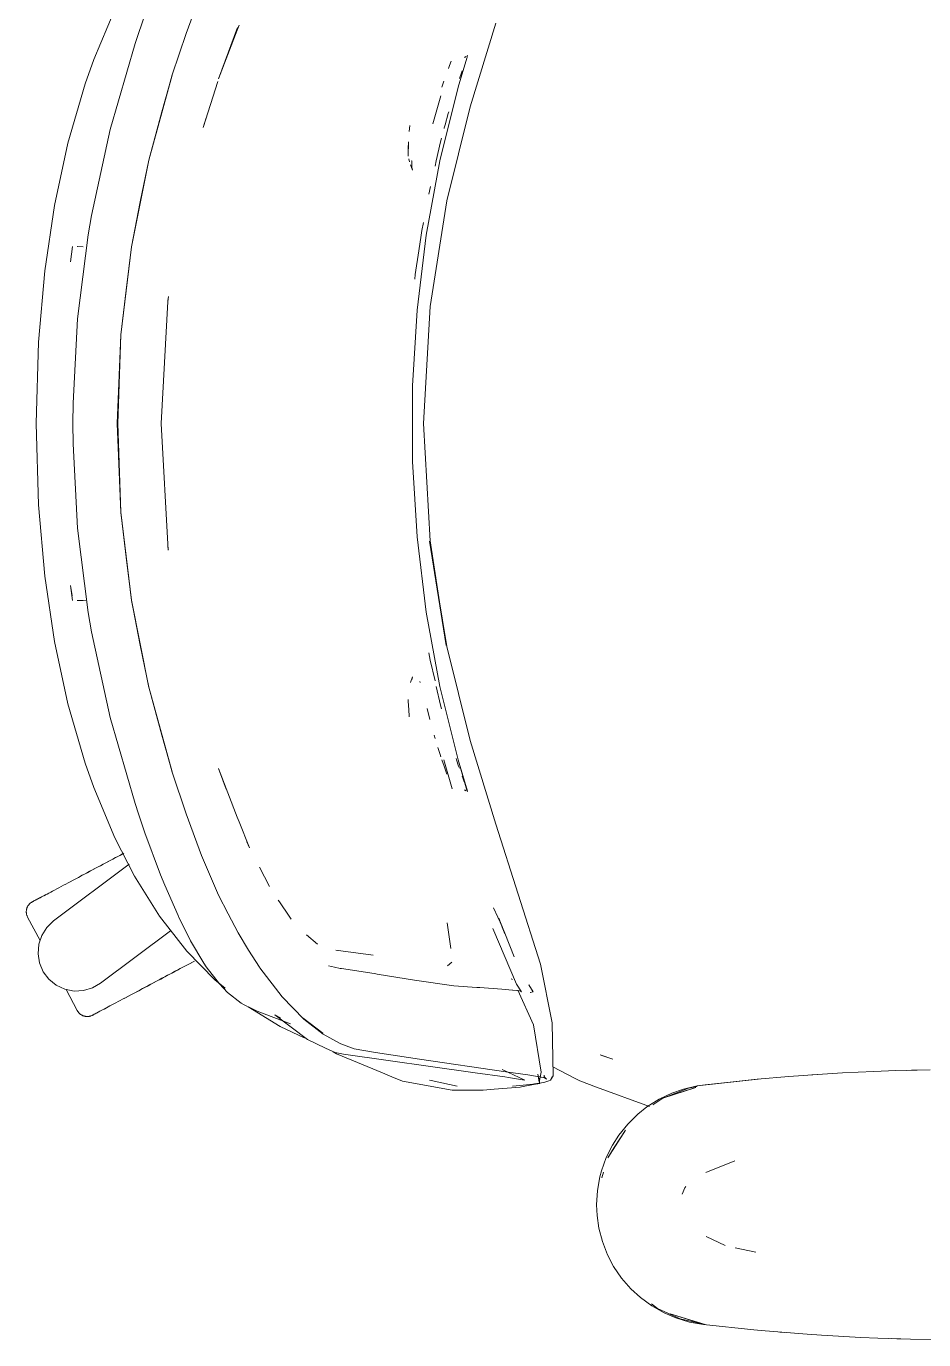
# Model space of a CAD drawing. Header units: millimetres. Extents: x 155927 to 317870, y -36033 to 97293.
# Drawn here: x 183920.2 to 184241.7, y 9815.2 to 10286 of the extents above; entities that cross this region are included whole.
import ezdxf

# ---------------------------------------------------------------- set-up
doc = ezdxf.new("R2010")
doc.units = ezdxf.units.MM
doc.header["$MEASUREMENT"] = 0
doc.layers.add('G-IMPT', color=8, linetype='CONTINUOUS', lineweight=9)
doc.layers.add('I-FURN', color=8, linetype='CONTINUOUS', lineweight=9)

msp = doc.modelspace()

# ---------------------------------------------------------------- linework, layer by layer
at = {"layer": 'G-IMPT'}
for p, q in [((183982.93, 10298.33), (183977.47, 10283.45)), ((183944.37, 10274.05), (183951.89, 10292.03)), ((183962.77, 10290.34), (183960.36, 10283.41)), ((183995.77, 10284.65), (183996.44, 10286.37)), ((184088.36, 10287.14), (184079.18, 10257.17)), ((183959.16, 10279.81), (183960.36, 10283.41)), ((183972.46, 10268.54), (183977.47, 10283.45)), ((183989.06, 10267.2), (183995.88, 10285.6)), ((183989.06, 10267.2), (183995.77, 10284.65)), ((183950.22, 10248.98), (183959.16, 10279.81)), ((183941.3, 10265.32), (183944.37, 10274.05)), ((184071.82, 10271.87), (184072.43, 10273.53)), ((184074.95, 10264.12), (184078.02, 10274.55)), ((184077.13, 10274.8), (184077.74, 10275.19)), ((184077.13, 10274.8), (184077.34, 10274.95)), ((184078.09, 10274.82), (184078.02, 10274.55)), ((184078.16, 10275.11), (184078.09, 10274.82)), ((184078.13, 10275.57), (184078.22, 10275.34)), ((184078.22, 10275.34), (184078.16, 10275.11)), ((183964.08, 10238.04), (183972.46, 10268.54)), ((183964.08, 10238.04), (183972.51, 10268.45)), ((183968.73, 10255.29), (183972.51, 10268.45)), ((184071.82, 10271.87), (184071.45, 10270.86)), ((184076.11, 10269.32), (184075.36, 10267.22)), ((184076.11, 10269.32), (184076.35, 10269.98)), ((183941.3, 10265.32), (183935.12, 10244.08)), ((183983.53, 10249.73), (183988.78, 10266.21)), ((184068.4, 10237.8), (184074.95, 10264.12)), ((184069.11, 10264.11), (184069.83, 10266.32)), ((184068.66, 10261.02), (184065.86, 10251.01)), ((183968.73, 10255.29), (183964.08, 10238.04)), ((184070.25, 10250.69), (184071.37, 10254.69)), ((184070.86, 10223.48), (184079.18, 10257.17)), ((184071.37, 10254.69), (184071.57, 10255.38)), ((183950.22, 10248.98), (183943.55, 10218.19)), ((183983.53, 10249.73), (183984.6, 10253.16)), ((184057.38, 10248.3), (184057.59, 10250.4)), ((184069.93, 10249.55), (184069.89, 10249.38)), ((184070.25, 10250.69), (184069.93, 10249.55)), ((183935.12, 10244.08), (183930.31, 10221.71)), ((184056.97, 10239.45), (184057.06, 10244.51)), ((184057.06, 10244.51), (184056.98, 10242.23)), ((184068.63, 10244.54), (184067.08, 10237.78)), ((184068.63, 10244.54), (184068.97, 10245.83)), ((184056.97, 10239.45), (184056.98, 10242.23)), ((183964.08, 10238.04), (183957.9, 10206.91)), ((183964.08, 10238.04), (183957.91, 10206.99)), ((183964.08, 10238.04), (183961, 10223.02)), ((184057.52, 10237.46), (184057.22, 10238.5)), ((184058.51, 10234.39), (184057.83, 10236.34)), ((184058.25, 10237.61), (184058.27, 10237.75)), ((184058.3, 10235.44), (184058.27, 10237.75)), ((184058.3, 10235.44), (184058.51, 10234.39)), ((184068.4, 10237.8), (184063.47, 10211.13)), ((184066.63, 10235.81), (184067.08, 10237.78)), ((184064.43, 10225.76), (184064.96, 10228.58)), ((183930.31, 10221.71), (183926.82, 10198.29)), ((183957.9, 10206.91), (183961, 10223.02)), ((184070.86, 10223.48), (184064.87, 10185.57)), ((183942.37, 10211.27), (183943.55, 10218.19)), ((183938.55, 10181.1), (183942.37, 10211.27)), ((184063.47, 10211.13), (184060.17, 10184.21)), ((184060.85, 10205.5), (184061.7, 10211.13)), ((184061.7, 10211.13), (184061.95, 10212.76)), ((184062.5, 10215.66), (184061.95, 10212.76)), ((183936.72, 10207), (183936.07, 10201.58)), ((183940.57, 10206.95), (183938.48, 10207.03)), ((183938.48, 10207.03), (183938.59, 10207.03)), ((183954.08, 10175.4), (183957.91, 10206.99)), ((183954.12, 10175.36), (183957.9, 10206.91)), ((183957.9, 10206.91), (183955.96, 10191.44)), ((184060.85, 10205.5), (184059.55, 10196.98)), ((183926.82, 10198.29), (183924.56, 10172.72)), ((184059.55, 10196.98), (184059.37, 10195.32)), ((183954.12, 10175.36), (183955.96, 10191.44)), ((183970.85, 10187.31), (183971.11, 10189.09)), ((183970.85, 10187.31), (183971.08, 10188.61)), ((183971.12, 10188.86), (183971.08, 10188.61)), ((183968.52, 10143.58), (183970.85, 10187.31)), ((183968.57, 10143.58), (183970.85, 10187.31)), ((184058.52, 10157.14), (184060.17, 10184.21)), ((184064.87, 10185.57), (184062.51, 10143.58)), ((183936.94, 10150.89), (183938.55, 10181.1)), ((183954.08, 10175.4), (183952.75, 10143.58)), ((183954.12, 10175.36), (183952.98, 10143.58)), ((183953.44, 10160.47), (183954.12, 10175.36)), ((183924.56, 10172.72), (183923.71, 10143.58)), ((183953.44, 10160.47), (183952.98, 10143.58)), ((184058.52, 10157.14), (184058.52, 10130.02)), ((183936.94, 10150.89), (183936.84, 10143.58)), ((183923.71, 10143.58), (183924.56, 10114.44)), ((183936.94, 10136.27), (183936.84, 10143.58)), ((183952.75, 10143.58), (183954.08, 10111.77)), ((183954.12, 10111.81), (183952.98, 10143.58)), ((183953.44, 10126.7), (183952.98, 10143.58)), ((183968.57, 10143.58), (183971.08, 10098.24)), ((184064.87, 10101.6), (184062.51, 10143.58)), ((183936.94, 10136.27), (183938.55, 10106.07)), ((183954.12, 10111.81), (183953.44, 10126.7)), ((184058.52, 10130.02), (184060.17, 10102.95)), ((183924.56, 10114.44), (183926.82, 10088.87)), ((183954.08, 10111.77), (183957.91, 10080.17)), ((183955.96, 10095.73), (183954.12, 10111.81)), ((183954.12, 10111.81), (183957.9, 10080.25)), ((183938.55, 10106.07), (183942.37, 10075.9)), ((184063.47, 10076.03), (184060.17, 10102.95)), ((183971.08, 10098.24), (183970.85, 10099.85)), ((183970.85, 10099.85), (183971.08, 10098.55)), ((183971.12, 10098.3), (183971.08, 10098.55)), ((184070.86, 10063.68), (184064.61, 10101.42)), ((184064.61, 10101.42), (184070.6, 10064.06)), ((184064.87, 10101.6), (184070.6, 10064.06)), ((183955.96, 10095.73), (183957.9, 10080.25)), ((183926.82, 10088.87), (183930.31, 10065.45)), ((183936.72, 10080.17), (183936.07, 10085.58)), ((183936.64, 10081.81), (183936.07, 10085.58)), ((183938.48, 10080.14), (183940.57, 10080.21)), ((183938.48, 10080.14), (183938.59, 10080.14)), ((183941.82, 10080.26), (183940.57, 10080.21)), ((183957.9, 10080.25), (183961, 10064.15)), ((183957.9, 10080.25), (183964.12, 10049.01)), ((183964.12, 10049.01), (183957.91, 10080.17)), ((183942.37, 10075.9), (183943.55, 10068.98)), ((184068.4, 10049.36), (184063.47, 10076.03)), ((183935.12, 10043.09), (183930.31, 10065.45)), ((183943.55, 10068.98), (183950.22, 10038.19)), ((183964.08, 10049.12), (183961, 10064.15)), ((184064.45, 10061.41), (184064.92, 10058.78)), ((184079.18, 10030), (184070.86, 10063.68)), ((184064.92, 10058.78), (184066.63, 10051.35)), ((184058.51, 10052.77), (184057.83, 10050.82)), ((184058.51, 10052.77), (184058.3, 10051.72)), ((184061.18, 10051.17), (184061.32, 10050.76)), ((183968.73, 10031.88), (183964.08, 10049.12)), ((183964.08, 10049.12), (183972.51, 10018.71)), ((183964.08, 10049.12), (183972.46, 10018.63)), ((184067.08, 10049.38), (184068.63, 10042.63)), ((184068.4, 10049.36), (184074.95, 10023.04)), ((183941.3, 10021.84), (183935.12, 10043.09)), ((184056.98, 10044.68), (184056.98, 10043.98)), ((184057.08, 10042.61), (184056.98, 10043.98)), ((184057.08, 10042.61), (184057.36, 10038.9)), ((184068.63, 10042.63), (184068.97, 10041.34)), ((183959.16, 10007.36), (183950.22, 10038.19)), ((184057.36, 10038.9), (184057.39, 10038.42)), ((184064.78, 10037.55), (184063.78, 10041.41)), ((184064.78, 10037.55), (184064.39, 10039.07)), ((183968.73, 10031.88), (183972.51, 10018.71)), ((184066.69, 10030.76), (184066.36, 10031.88)), ((184068.47, 10024.97), (184067.68, 10027.46)), ((184079.18, 10030), (184088.36, 10000.02)), ((184068.71, 10024.19), (184068.47, 10024.97)), ((184069.86, 10020.75), (184069.09, 10023.05)), ((184069.76, 10023.05), (184072.79, 10012.62)), ((184074.32, 10023.05), (184074.17, 10023.5)), ((184074.32, 10023.05), (184075.05, 10020.82)), ((184074.95, 10023.04), (184078.22, 10011.82)), ((184074.95, 10023.04), (184078.01, 10012.51)), ((184074.95, 10023.04), (184078.06, 10012.22)), ((183944.37, 10013.11), (183941.3, 10021.84)), ((183977.47, 10003.71), (183972.46, 10018.63)), ((183989.06, 10019.96), (183991.78, 10012.53)), ((183989.06, 10019.96), (183995.77, 10002.52)), ((184069.86, 10020.75), (184070.12, 10020.03)), ((184070.88, 10017.87), (184070.12, 10020.03)), ((184075.34, 10020.02), (184075.05, 10020.82)), ((184076.33, 10017.27), (184076.68, 10016.3)), ((184076.68, 10016.3), (184077.07, 10015.23)), ((183944.37, 10013.11), (183951.89, 9995.14)), ((184077.13, 10012.36), (184077.74, 10011.98)), ((184077.13, 10012.36), (184077.34, 10012.22)), ((184078.01, 10012.51), (184078.06, 10012.22)), ((184078.22, 10011.82), (184078.08, 10011.58)), ((183959.16, 10007.36), (183960.36, 10003.75)), ((183962.7, 9996.93), (183960.36, 10003.75)), ((183977.47, 10003.71), (183982.93, 9988.83)), ((183995.77, 10002.52), (183996.44, 10000.79)), ((183996.44, 10000.79), (184000.16, 9991.47)), ((184088.36, 10000.02), (184104.35, 9949.78)), ((183951.89, 9995.14), (183958.98, 9981.36)), ((183962.7, 9996.93), (183968.3, 9981.86)), ((184000.16, 9991.47), (183999.16, 9993.71)), ((183982.93, 9988.83), (183989.11, 9974.6)), ((183958.98, 9981.36), (183967.96, 9967.07)), ((183969.78, 9978.18), (183968.3, 9981.86)), ((184007.33, 9977.63), (184003.79, 9984.6)), ((183974.55, 9967.22), (183969.78, 9978.18)), ((183992.49, 9967.88), (183989.11, 9974.6)), ((184010.86, 9972.15), (184010.47, 9972.73)), ((184014.36, 9967.02), (184010.86, 9972.15)), ((183967.96, 9967.07), (183977.76, 9954.46)), ((183974.55, 9967.22), (183974.77, 9966.78)), ((183978.77, 9958.77), (183974.77, 9966.78)), ((183992.49, 9967.88), (183996.06, 9961.09)), ((184014.36, 9967.02), (184015.11, 9965.92)), ((184090.65, 9963.34), (184087.6, 9970.06)), ((184091.68, 9960.76), (184089.48, 9966.31)), ((184072.32, 9955.44), (184070.92, 9964.6)), ((184095.81, 9942.63), (184087.37, 9962.6)), ((184091.67, 9960.97), (184089.65, 9965.87)), ((184089.65, 9965.87), (184091.68, 9960.76)), ((183978.77, 9958.77), (183979.08, 9958.17)), ((183979.08, 9958.17), (183983.81, 9950.17)), ((183999.83, 9954.86), (183996.06, 9961.09)), ((184020.63, 9960.39), (184024.54, 9957.05)), ((184091.67, 9960.97), (184094.93, 9952.5)), ((183987.72, 9944.17), (183977.76, 9954.46)), ((183999.83, 9954.86), (184003.71, 9948.76)), ((184044.48, 9953.11), (184031.13, 9954.89)), ((184031.13, 9954.89), (184031.6, 9954.74)), ((184072.32, 9955.44), (184072.27, 9955.78)), ((183984.67, 9948.88), (183983.81, 9950.17)), ((183989.39, 9942.75), (183984.67, 9948.88)), ((184003.71, 9948.76), (184003.88, 9948.5)), ((184011.9, 9938.07), (184003.88, 9948.5)), ((184028.44, 9949.19), (184030.61, 9948.73)), ((184030.61, 9948.73), (184032.59, 9948.3)), ((184033.06, 9948.23), (184032.59, 9948.3)), ((184044.78, 9946.43), (184033.06, 9948.23)), ((184072.67, 9950.49), (184071.03, 9949.21)), ((184108.55, 9928.82), (184104.35, 9949.78)), ((183987.72, 9944.17), (183991.39, 9941.17)), ((183992.28, 9939.73), (183989.39, 9942.75)), ((184044.78, 9946.43), (184045.39, 9946.33)), ((184045.9, 9946.25), (184045.39, 9946.33)), ((184059.26, 9944.14), (184045.9, 9946.25)), ((184059.26, 9944.14), (184073.33, 9942.11)), ((184094.36, 9944.34), (184093.92, 9944.61)), ((183997.15, 9935.86), (183992.28, 9939.73)), ((184011.9, 9938.07), (184019.64, 9930.17)), ((184073.41, 9942.1), (184073.33, 9942.11)), ((184073.41, 9942.1), (184081.65, 9941.48)), ((184081.65, 9941.48), (184082.64, 9941.41)), ((184082.64, 9941.41), (184090.5, 9940.84)), ((184090.5, 9940.84), (184094.37, 9940.55)), ((184094.46, 9940.54), (184094.37, 9940.55)), ((184094.46, 9940.54), (184096.84, 9940.25)), ((184097.57, 9939.96), (184095.81, 9942.63)), ((184101.92, 9928.12), (184096.3, 9940.47)), ((184096.85, 9940.24), (184096.84, 9940.25)), ((184096.85, 9940.24), (184097.57, 9939.96)), ((184101.77, 9939.95), (184100.18, 9942.42)), ((184100.18, 9942.42), (184101.71, 9939.93)), ((184101.71, 9939.93), (184100.22, 9942.4)), ((184100.67, 9939.63), (184100.84, 9939.66)), ((184100.84, 9939.66), (184101.71, 9939.93)), ((184101.77, 9939.95), (184101.71, 9939.93)), ((183997.15, 9935.86), (183998.28, 9935.25)), ((183998.28, 9935.25), (184000.72, 9934.07)), ((184011.09, 9927.43), (183999.64, 9934.56)), ((184000.72, 9934.07), (184002.95, 9933)), ((184014.86, 9928.49), (184002.95, 9933)), ((184009.2, 9931.72), (184011.23, 9930.56)), ((184009.2, 9931.72), (184020.9, 9922.78)), ((184019.43, 9930.47), (184026.38, 9925.07)), ((184019.43, 9930.47), (184023, 9927.66)), ((184026.6, 9924.75), (184019.64, 9930.17)), ((184108.55, 9928.82), (184108.93, 9909.84)), ((184019.72, 9923.45), (184011.09, 9927.43)), ((184026.38, 9925.07), (184023, 9927.66)), ((184026.6, 9924.75), (184032.44, 9921.46)), ((184101.92, 9928.12), (184104.63, 9911.08)), ((184027.43, 9919.74), (184020.9, 9922.78)), ((184027.43, 9919.74), (184030.79, 9918.18)), ((184032.44, 9921.46), (184032.86, 9921.25)), ((184037.65, 9919.49), (184032.86, 9921.25)), ((184037.65, 9919.49), (184045.32, 9918.19)), ((184030.18, 9918.46), (184031.35, 9917.69)), ((184033.78, 9917.53), (184030.79, 9918.18)), ((184031.35, 9917.69), (184047.8, 9910.89)), ((184081, 9910.86), (184033.78, 9917.53)), ((184061.09, 9915.8), (184045.32, 9918.19)), ((184091.96, 9911.25), (184061.09, 9915.8)), ((184125.8, 9917.37), (184130.27, 9915.73)), ((184125.8, 9917.37), (184126.39, 9917.11)), ((184130.27, 9915.73), (184126.39, 9917.11)), ((184047.8, 9910.89), (184051.17, 9909.5)), ((184081, 9910.86), (184091.66, 9909.42)), ((184098.85, 9908.23), (184090.72, 9912.08)), ((184099.82, 9910.13), (184091.96, 9911.25)), ((184106.08, 9909.03), (184099.82, 9910.13)), ((184103.46, 9910.37), (184103.94, 9907.5)), ((184103.46, 9910.37), (184104.18, 9907.09)), ((184103.94, 9907.5), (184104.63, 9911.08)), ((184105.66, 9910.07), (184105.74, 9909.57)), ((184108.93, 9909.84), (184108.32, 9908.8)), ((184108.87, 9913.03), (184116.77, 9908.89)), ((184203.66, 9910.3), (184193.38, 9909.57)), ((184201.62, 9910.16), (184200.21, 9910.03)), ((184201.62, 9910.16), (184203.53, 9910.25)), ((184203.66, 9910.3), (184212.54, 9910.86)), ((184223.84, 9911.4), (184212.54, 9910.86)), ((184223.84, 9911.4), (184231.72, 9911.69)), ((184244.03, 9911.99), (184231.72, 9911.69)), ((184235.59, 9911.77), (184237.25, 9911.85)), ((184237.25, 9911.85), (184239.33, 9911.85)), ((184055.02, 9907.91), (184051.17, 9909.5)), ((184072.72, 9904.67), (184055.02, 9907.91)), ((184065.28, 9908.13), (184064.7, 9908.28)), ((184074.58, 9906.08), (184065.28, 9908.13)), ((184087.81, 9904.99), (184083.86, 9904.64)), ((184097.14, 9905.79), (184087.81, 9904.99)), ((184092.96, 9909.2), (184091.66, 9909.42)), ((184092.96, 9909.2), (184097.98, 9908.37)), ((184096.97, 9906.31), (184094.38, 9906.1)), ((184101.66, 9906.83), (184096.97, 9906.31)), ((184097.14, 9905.79), (184097.61, 9905.83)), ((184097.61, 9905.83), (184101.86, 9906.64)), ((184098.85, 9908.23), (184097.98, 9908.37)), ((184102.27, 9906.9), (184101.66, 9906.83)), ((184101.86, 9906.64), (184104.18, 9907.09)), ((184102.27, 9906.9), (184105.55, 9907.44)), ((184105.46, 9909.19), (184106.08, 9909.03)), ((184105.46, 9909.19), (184106.56, 9908.64)), ((184107.41, 9907.99), (184105.55, 9907.44)), ((184106.06, 9909.03), (184105.74, 9909.57)), ((184106.06, 9909.03), (184106.56, 9908.64)), ((184107.41, 9907.99), (184107.95, 9908.31)), ((184107.95, 9908.31), (184108.32, 9908.8)), ((184108.45, 9909.43), (184108.32, 9908.8)), ((184108.32, 9908.8), (184108.35, 9908.88)), ((184108.45, 9909.43), (184108.35, 9908.88)), ((184116.77, 9908.89), (184118.53, 9907.96)), ((184124.5, 9905.77), (184118.53, 9907.96)), ((184143.44, 9898.83), (184124.5, 9905.77)), ((184148.19, 9901.83), (184160.05, 9905.65)), ((184157.41, 9905.44), (184148.19, 9901.83)), ((184150.9, 9902.73), (184160.05, 9905.65)), ((184151.45, 9903.63), (184155.58, 9905.08)), ((184160.54, 9906.23), (184155.58, 9905.08)), ((184160.47, 9906.02), (184157.41, 9905.44)), ((184160.54, 9906.23), (184183.5, 9908.69)), ((184160.54, 9906.23), (184181.98, 9908.58)), ((184160.54, 9906.23), (184163.36, 9906.57)), ((184183.5, 9908.69), (184163.36, 9906.57)), ((184181.98, 9908.58), (184193.38, 9909.57)), ((184072.72, 9904.67), (184079.69, 9904.65)), ((184079.69, 9904.65), (184083.86, 9904.64)), ((184146.87, 9901.44), (184142.54, 9898.71)), ((184148.19, 9901.83), (184144.61, 9899.41)), ((184146.87, 9901.44), (184151.45, 9903.63)), ((184148.19, 9901.83), (184150.9, 9902.73)), ((184135.63, 9892.54), (184139.24, 9896.09)), ((184139.24, 9896.09), (184142.54, 9898.71)), ((184135.63, 9892.54), (184132.44, 9888.56)), ((184128.58, 9880.41), (184134.9, 9890.36)), ((184130.18, 9885.01), (184132.44, 9888.56)), ((184130.74, 9884.09), (184134.9, 9890.36)), ((184127.93, 9880.5), (184130.18, 9885.01)), ((184128.58, 9880.41), (184130.74, 9884.09)), ((184127.93, 9880.5), (184126.22, 9875.73)), ((184174.06, 9879.33), (184163.64, 9875.19)), ((184124.78, 9868.65), (184125.66, 9873.6)), ((184125.66, 9873.6), (184126.22, 9875.73)), ((184127.02, 9875.29), (184126.4, 9873.27)), ((184124.48, 9863.61), (184124.78, 9868.65)), ((184155.1, 9867.44), (184156.11, 9869.66)), ((184156.11, 9869.66), (184156.41, 9870.11)), ((184124.48, 9863.61), (184124.66, 9859.77)), ((184125.3, 9855.25), (184124.66, 9859.77)), ((184125.3, 9855.25), (184126.56, 9850.39)), ((184128.4, 9845.67), (184126.56, 9850.39)), ((184163.73, 9852.24), (184170.51, 9848.97)), ((184130.59, 9841.51), (184128.4, 9845.67)), ((184181.56, 9846.63), (184174.13, 9848.2)), ((184130.59, 9841.51), (184133.42, 9837.34)), ((184133.42, 9837.34), (184136.74, 9833.51)), ((184140.18, 9830.34), (184136.74, 9833.51)), ((184140.18, 9830.34), (184144.26, 9827.35)), ((184144.22, 9828.04), (184146.33, 9826.44)), ((184148.7, 9824.83), (184144.26, 9827.35)), ((184154.39, 9822.71), (184146.33, 9826.44)), ((184148.7, 9824.83), (184152.94, 9823.02)), ((184163.36, 9820.66), (184150.9, 9824.49)), ((184150.9, 9824.49), (184160.05, 9821.58)), ((184152.94, 9823.02), (184157.8, 9821.56)), ((184154.39, 9822.71), (184162.8, 9820.79)), ((184162.85, 9820.66), (184157.8, 9821.56)), ((184163.36, 9820.66), (184160.05, 9821.58)), ((184180.77, 9818.76), (184162.85, 9820.66)), ((184184.9, 9818.41), (184180.77, 9818.76)), ((184199.96, 9817.16), (184184.9, 9818.41)), ((184191.78, 9817.81), (184190.1, 9817.98)), ((184199.96, 9817.16), (184205.05, 9816.84)), ((184205.05, 9816.84), (184219.19, 9816.03)), ((184225.21, 9815.77), (184219.19, 9816.03)), ((184225.21, 9815.77), (184236.97, 9815.39)), ((184230.1, 9815.63), (184232.03, 9815.52)), ((184232.03, 9815.52), (184233.53, 9815.51)), ((184245.39, 9815.22), (184236.97, 9815.39))]:
    msp.add_line(p, q, dxfattribs=at)
at = {"layer": 'I-FURN'}
for p, q in [((183929.99, 9965.33), (183957.05, 9985.73)), ((183946.74, 9985.13), (183945.74, 9984.59)), ((183946.2, 9984.84), (183947.2, 9985.37)), ((183947.75, 9985.66), (183946.74, 9985.13)), ((183947.2, 9985.37), (183948.21, 9985.91)), ((183948.75, 9986.2), (183947.75, 9985.66)), ((183948.21, 9985.91), (183949.21, 9986.44)), ((183949.76, 9986.73), (183948.75, 9986.2)), ((183949.21, 9986.44), (183950.22, 9986.97)), ((183950.75, 9987.26), (183949.76, 9986.73)), ((183950.22, 9986.97), (183951.21, 9987.5)), ((183951.75, 9987.79), (183950.75, 9987.26)), ((183951.21, 9987.5), (183952.2, 9988.03)), ((183952.74, 9988.31), (183951.75, 9987.79)), ((183952.2, 9988.03), (183953.19, 9988.55)), ((183953.71, 9988.83), (183952.74, 9988.31)), ((183953.19, 9988.55), (183954.16, 9989.07)), ((183954.68, 9989.35), (183953.71, 9988.83)), ((183954.16, 9989.07), (183955.13, 9989.58)), ((183937.94, 9980.45), (183937.02, 9979.96)), ((183937.44, 9980.18), (183938.37, 9980.67)), ((183938.88, 9980.94), (183937.94, 9980.45)), ((183938.37, 9980.67), (183939.31, 9981.18)), ((183939.83, 9981.45), (183938.88, 9980.94)), ((183939.31, 9981.18), (183940.27, 9981.69)), ((183940.79, 9981.96), (183939.83, 9981.45)), ((183940.27, 9981.69), (183941.24, 9982.2)), ((183941.76, 9982.48), (183940.79, 9981.96)), ((183941.24, 9982.2), (183942.22, 9982.72)), ((183942.75, 9983), (183941.76, 9982.48)), ((183942.22, 9982.72), (183943.2, 9983.25)), ((183943.74, 9983.53), (183942.75, 9983)), ((183943.2, 9983.25), (183944.2, 9983.77)), ((183944.74, 9984.06), (183943.74, 9983.53)), ((183944.2, 9983.77), (183945.2, 9984.31)), ((183945.74, 9984.59), (183944.74, 9984.06)), ((183945.2, 9984.31), (183946.2, 9984.84)), ((183928.94, 9975.66), (183928.28, 9975.31)), ((183929.63, 9976.03), (183928.94, 9975.66)), ((183930.36, 9976.41), (183929.63, 9976.03)), ((183931.11, 9976.81), (183930.36, 9976.41)), ((183931.88, 9977.23), (183931.11, 9976.81)), ((183932.68, 9977.65), (183931.88, 9977.23)), ((183933.51, 9978.09), (183932.68, 9977.65)), ((183934.35, 9978.54), (183933.51, 9978.09)), ((183935.22, 9979), (183934.35, 9978.54)), ((183936.11, 9979.47), (183935.22, 9979)), ((183937.02, 9979.96), (183936.11, 9979.47)), ((183936.52, 9979.69), (183937.44, 9980.18)), ((183920.89, 9970.84), (183920.98, 9970.97)), ((183920.98, 9970.97), (183921.08, 9971.1)), ((183921.08, 9971.1), (183921.18, 9971.22)), ((183921.18, 9971.22), (183921.29, 9971.34)), ((183921.29, 9971.34), (183921.4, 9971.46)), ((183921.4, 9971.46), (183921.52, 9971.57)), ((183921.52, 9971.57), (183921.64, 9971.68)), ((183921.64, 9971.68), (183921.76, 9971.78)), ((183921.76, 9971.78), (183921.89, 9971.87)), ((183921.89, 9971.87), (183922.02, 9971.97)), ((183922.02, 9971.97), (183922.16, 9972.05)), ((183922.16, 9972.05), (183922.3, 9972.13)), ((183922.3, 9972.13), (183922.34, 9972.15)), ((183922.39, 9972.18), (183922.34, 9972.15)), ((183922.34, 9972.15), (183922.36, 9972.16)), ((183922.34, 9972.15), (183922.34, 9972.15)), ((183922.36, 9972.16), (183922.42, 9972.19)), ((183922.47, 9972.22), (183922.39, 9972.18)), ((183922.42, 9972.19), (183922.52, 9972.25)), ((183922.59, 9972.29), (183922.47, 9972.22)), ((183922.52, 9972.25), (183922.66, 9972.32)), ((183922.75, 9972.37), (183922.59, 9972.29)), ((183922.66, 9972.32), (183922.84, 9972.42)), ((183922.95, 9972.48), (183922.75, 9972.37)), ((183922.84, 9972.42), (183923.06, 9972.53)), ((183923.19, 9972.61), (183922.95, 9972.48)), ((183923.06, 9972.53), (183923.32, 9972.67)), ((183923.47, 9972.75), (183923.19, 9972.61)), ((183923.32, 9972.67), (183923.62, 9972.83)), ((183923.79, 9972.92), (183923.47, 9972.75)), ((183923.62, 9972.83), (183923.95, 9973.01)), ((183924.15, 9973.11), (183923.79, 9972.92)), ((183923.95, 9973.01), (183924.32, 9973.21)), ((183924.54, 9973.32), (183924.15, 9973.11)), ((183924.32, 9973.21), (183924.73, 9973.42)), ((183924.97, 9973.55), (183924.54, 9973.32)), ((183924.73, 9973.42), (183925.18, 9973.66)), ((183925.44, 9973.8), (183924.97, 9973.55)), ((183925.18, 9973.66), (183925.66, 9973.92)), ((183925.94, 9974.06), (183925.44, 9973.8)), ((183925.66, 9973.92), (183926.18, 9974.19)), ((183926.47, 9974.35), (183925.94, 9974.06)), ((183926.18, 9974.19), (183926.73, 9974.49)), ((183927.04, 9974.65), (183926.47, 9974.35)), ((183926.73, 9974.49), (183927.31, 9974.8)), ((183927.64, 9974.97), (183927.04, 9974.65)), ((183928.28, 9975.31), (183927.64, 9974.97)), ((183920.2, 9968.72), (183920.21, 9968.88)), ((183920.2, 9968.56), (183920.2, 9968.72)), ((183920.21, 9968.4), (183920.2, 9968.56)), ((183920.21, 9968.88), (183920.23, 9969.04)), ((183920.22, 9968.24), (183920.21, 9968.4)), ((183920.23, 9968.08), (183920.22, 9968.24)), ((183920.23, 9969.04), (183920.25, 9969.2)), ((183920.26, 9967.92), (183920.23, 9968.08)), ((183920.25, 9969.2), (183920.27, 9969.36)), ((183920.29, 9967.76), (183920.26, 9967.92)), ((183920.27, 9969.36), (183920.31, 9969.52)), ((183920.32, 9967.6), (183920.29, 9967.76)), ((183920.31, 9969.52), (183920.35, 9969.67)), ((183920.37, 9967.45), (183920.32, 9967.6)), ((183920.35, 9969.67), (183920.39, 9969.83)), ((183920.42, 9967.29), (183920.37, 9967.45)), ((183920.39, 9969.83), (183920.45, 9969.98)), ((183920.47, 9967.14), (183920.42, 9967.29)), ((183920.45, 9969.98), (183920.51, 9970.13)), ((183920.53, 9966.99), (183920.47, 9967.14)), ((183920.51, 9970.13), (183920.57, 9970.28)), ((183920.6, 9966.84), (183920.53, 9966.99)), ((183920.57, 9970.28), (183920.64, 9970.42)), ((183920.67, 9966.7), (183920.6, 9966.84)), ((183920.64, 9970.42), (183920.72, 9970.57)), ((183920.67, 9966.7), (183925.14, 9958.29)), ((183920.72, 9970.57), (183920.8, 9970.7)), ((183920.8, 9970.7), (183920.89, 9970.84)), ((183925.76, 9960.14), (183927.56, 9962.99)), ((183927.56, 9962.99), (183929.99, 9965.33)), ((183971.83, 9961.82), (183946.83, 9942.98)), ((183924.43, 9953.57), (183924.69, 9956.94)), ((183924.69, 9956.94), (183925.76, 9960.14)), ((183924.97, 9950.25), (183924.43, 9953.57)), ((183926.3, 9947.14), (183924.97, 9950.25)), ((183972.81, 9946.89), (183973.8, 9947.42)), ((183974.33, 9947.7), (183973.34, 9947.17)), ((183973.8, 9947.42), (183974.78, 9947.94)), ((183975.31, 9948.22), (183974.33, 9947.7)), ((183974.78, 9947.94), (183975.76, 9948.46)), ((183976.28, 9948.73), (183975.31, 9948.22)), ((183975.76, 9948.46), (183976.72, 9948.97)), ((183977.24, 9949.24), (183976.28, 9948.73)), ((183976.72, 9948.97), (183977.67, 9949.47)), ((183978.18, 9949.74), (183977.24, 9949.24)), ((183977.67, 9949.47), (183978.61, 9949.97)), ((183979.11, 9950.24), (183978.18, 9949.74)), ((183978.61, 9949.97), (183979.53, 9950.46)), ((183980.02, 9950.72), (183979.11, 9950.24)), ((183979.53, 9950.46), (183980.44, 9950.95)), ((183928.33, 9944.45), (183926.3, 9947.14)), ((183930.94, 9942.32), (183928.33, 9944.45)), ((183946.83, 9942.98), (183943.91, 9941.29)), ((183965.34, 9942.91), (183964.34, 9942.39)), ((183964.8, 9942.63), (183965.79, 9943.16)), ((183966.33, 9943.45), (183965.34, 9942.91)), ((183965.79, 9943.16), (183966.79, 9943.69)), ((183967.33, 9943.98), (183966.33, 9943.45)), ((183966.79, 9943.69), (183967.8, 9944.22)), ((183968.34, 9944.51), (183967.33, 9943.98)), ((183967.8, 9944.22), (183968.8, 9944.76)), ((183969.34, 9945.05), (183968.34, 9944.51)), ((183968.8, 9944.76), (183969.81, 9945.29)), ((183970.35, 9945.58), (183969.34, 9945.05)), ((183969.81, 9945.29), (183970.81, 9945.83)), ((183971.35, 9946.11), (183970.35, 9945.58)), ((183970.81, 9945.83), (183971.81, 9946.36)), ((183972.35, 9946.64), (183971.35, 9946.11)), ((183971.81, 9946.36), (183972.81, 9946.89)), ((183973.34, 9947.17), (183972.35, 9946.64)), ((183933.99, 9940.88), (183930.94, 9942.32)), ((183937.3, 9940.21), (183933.99, 9940.88)), ((183934.45, 9940.79), (183938.48, 9933.2)), ((183940.67, 9940.35), (183937.3, 9940.21)), ((183943.91, 9941.29), (183940.67, 9940.35)), ((183955.49, 9937.68), (183956.35, 9938.14)), ((183956.82, 9938.39), (183955.95, 9937.92)), ((183956.35, 9938.14), (183957.22, 9938.6)), ((183957.71, 9938.86), (183956.82, 9938.39)), ((183957.22, 9938.6), (183958.12, 9939.08)), ((183958.61, 9939.34), (183957.71, 9938.86)), ((183958.12, 9939.08), (183959.03, 9939.56)), ((183959.53, 9939.83), (183958.61, 9939.34)), ((183959.03, 9939.56), (183959.96, 9940.06)), ((183960.47, 9940.33), (183959.53, 9939.83)), ((183959.96, 9940.06), (183960.91, 9940.56)), ((183961.42, 9940.83), (183960.47, 9940.33)), ((183960.91, 9940.56), (183961.86, 9941.07)), ((183962.39, 9941.35), (183961.42, 9940.83)), ((183961.86, 9941.07), (183962.83, 9941.58)), ((183963.36, 9941.87), (183962.39, 9941.35)), ((183962.83, 9941.58), (183963.81, 9942.11)), ((183964.34, 9942.39), (183963.36, 9941.87)), ((183963.81, 9942.11), (183964.8, 9942.63)), ((183946.78, 9933.05), (183947.26, 9933.3)), ((183947.53, 9933.45), (183947.03, 9933.18)), ((183947.26, 9933.3), (183947.77, 9933.58)), ((183948.07, 9933.73), (183947.53, 9933.45)), ((183947.77, 9933.58), (183948.33, 9933.87)), ((183948.64, 9934.04), (183948.07, 9933.73)), ((183948.33, 9933.87), (183948.91, 9934.18)), ((183948.91, 9934.18), (183949.53, 9934.51)), ((183949.53, 9934.51), (183950.17, 9934.85)), ((183950.17, 9934.85), (183950.85, 9935.21)), ((183950.85, 9935.21), (183951.56, 9935.59)), ((183951.56, 9935.59), (183952.29, 9935.98)), ((183952.29, 9935.98), (183953.06, 9936.39)), ((183953.06, 9936.39), (183953.84, 9936.8)), ((183953.84, 9936.8), (183954.66, 9937.24)), ((183954.66, 9937.24), (183955.49, 9937.68)), ((183955.95, 9937.92), (183955.1, 9937.47)), ((183938.5, 9933.16), (183938.48, 9933.2)), ((183938.58, 9933.02), (183938.5, 9933.16)), ((183938.67, 9932.89), (183938.58, 9933.02)), ((183938.76, 9932.75), (183938.67, 9932.89)), ((183938.86, 9932.63), (183938.76, 9932.75)), ((183938.96, 9932.5), (183938.86, 9932.63)), ((183939.06, 9932.38), (183938.96, 9932.5)), ((183939.18, 9932.26), (183939.06, 9932.38)), ((183939.29, 9932.15), (183939.18, 9932.26)), ((183939.41, 9932.04), (183939.29, 9932.15)), ((183939.54, 9931.94), (183939.41, 9932.04)), ((183939.66, 9931.84), (183939.54, 9931.94)), ((183939.8, 9931.75), (183939.66, 9931.84)), ((183939.93, 9931.66), (183939.8, 9931.75)), ((183940.07, 9931.58), (183939.93, 9931.66)), ((183940.21, 9931.5), (183940.07, 9931.58)), ((183940.36, 9931.43), (183940.21, 9931.5)), ((183940.51, 9931.37), (183940.36, 9931.43)), ((183940.66, 9931.31), (183940.51, 9931.37)), ((183940.81, 9931.26), (183940.66, 9931.31)), ((183940.96, 9931.21), (183940.81, 9931.26)), ((183941.12, 9931.17), (183940.96, 9931.21)), ((183941.28, 9931.14), (183941.12, 9931.17)), ((183941.44, 9931.11), (183941.28, 9931.14)), ((183941.59, 9931.09), (183941.44, 9931.11)), ((183941.76, 9931.07), (183941.59, 9931.09)), ((183941.92, 9931.07), (183941.76, 9931.07)), ((183942.08, 9931.06), (183941.92, 9931.07)), ((183942.24, 9931.07), (183942.08, 9931.06)), ((183942.4, 9931.08), (183942.24, 9931.07)), ((183942.56, 9931.1), (183942.4, 9931.08)), ((183942.72, 9931.12), (183942.56, 9931.1)), ((183942.88, 9931.15), (183942.72, 9931.12)), ((183943.03, 9931.19), (183942.88, 9931.15)), ((183943.19, 9931.23), (183943.03, 9931.19)), ((183943.34, 9931.28), (183943.19, 9931.23)), ((183943.5, 9931.34), (183943.34, 9931.28)), ((183943.64, 9931.4), (183943.5, 9931.34)), ((183943.79, 9931.46), (183943.64, 9931.4)), ((183943.93, 9931.54), (183943.79, 9931.46)), ((183943.93, 9931.54), (183943.95, 9931.55)), ((183943.94, 9931.54), (183943.93, 9931.54)), ((183943.98, 9931.56), (183943.94, 9931.54)), ((183943.95, 9931.55), (183944.02, 9931.58)), ((183944.06, 9931.6), (183943.98, 9931.56)), ((183944.02, 9931.58), (183944.12, 9931.63)), ((183944.19, 9931.67), (183944.06, 9931.6)), ((183944.12, 9931.63), (183944.26, 9931.71)), ((183944.35, 9931.76), (183944.19, 9931.67)), ((183944.26, 9931.71), (183944.44, 9931.8)), ((183944.55, 9931.86), (183944.35, 9931.76)), ((183944.44, 9931.8), (183944.66, 9931.92)), ((183944.79, 9931.99), (183944.55, 9931.86)), ((183944.66, 9931.92), (183944.91, 9932.06)), ((183945.07, 9932.14), (183944.79, 9931.99)), ((183944.91, 9932.06), (183945.21, 9932.21)), ((183945.39, 9932.31), (183945.07, 9932.14)), ((183945.21, 9932.21), (183945.55, 9932.39)), ((183945.74, 9932.5), (183945.39, 9932.31)), ((183945.55, 9932.39), (183945.92, 9932.59)), ((183946.14, 9932.71), (183945.74, 9932.5)), ((183945.92, 9932.59), (183946.33, 9932.81)), ((183946.57, 9932.93), (183946.14, 9932.71)), ((183946.33, 9932.81), (183946.78, 9933.05)), ((183947.03, 9933.18), (183946.57, 9932.93))]:
    msp.add_line(p, q, dxfattribs=at)

doc.saveas('drawing.dxf')
